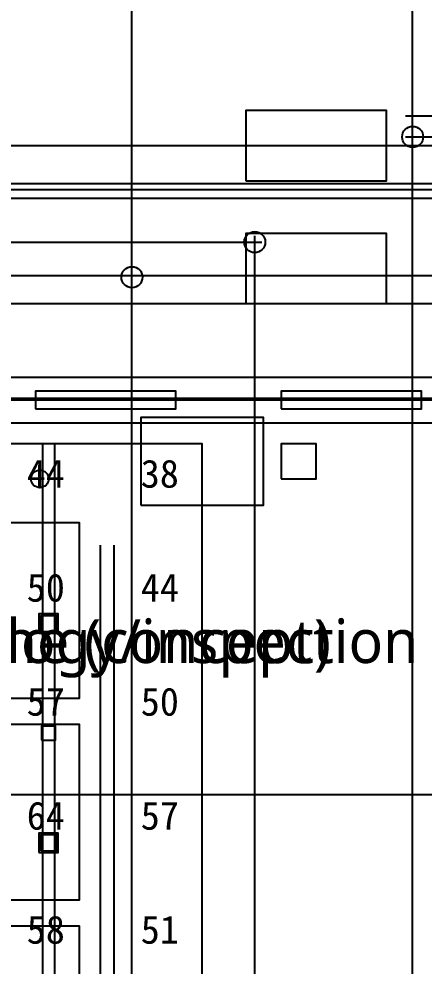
# Model space of a CAD drawing. Header units: metres. Extents: x -1640 to 1560, y -268 to 2338.
# Drawn here: x -67.9 to -44.8, y 1693.2 to 1747.2 of the extents above; entities that cross this region are included whole.
import ezdxf

# ---------------------------------------------------------------- set-up
doc = ezdxf.new("R2010")
doc.units = ezdxf.units.M
for name, color, linetype in [('1F_EHS_EXTINGUISHER_HYDRANT_CABINET_CONCEPT', 1, 'Continuous'), ('1F_ELEC', 6, 'Continuous'), ('1F_STRUCT_COLUMN', 8, 'Continuous'), ('1F_ZONE', 3, 'Continuous'), ('2F_STRUCT_COLUMN', 8, 'Continuous'), ('2F_ZONE', 3, 'Continuous'), ('3F_EHS_EGRESS_DIST_M', 2, 'Continuous'), ('3F_STRUCT_COLUMN', 8, 'Continuous'), ('3F_TEXT', 7, 'Continuous'), ('3F_ZONE', 3, 'Continuous'), ('4F_DCC', 3, 'Continuous'), ('4F_FFU', 1, 'Continuous'), ('4F_STRUCT_PLENUM_TRUSS_CONCEPT', 9, 'Continuous'), ('4F_ZONE', 3, 'Continuous'), ('5F_EHS_EXTINGUISHER_HYDRANT_CABINET_CONCEPT', 1, 'Continuous'), ('5F_ELEC', 6, 'Continuous'), ('5F_STRUCT_COLUMN', 8, 'Continuous'), ('5F_ZONE', 3, 'Continuous'), ('6F_STRUCT_COLUMN', 8, 'Continuous'), ('6F_ZONE', 3, 'Continuous'), ('7F_EHS_EGRESS_DIST_M', 2, 'Continuous'), ('7F_STRUCT_COLUMN', 8, 'Continuous'), ('7F_TEXT', 7, 'Continuous'), ('7F_ZONE', 3, 'Continuous'), ('8F_DCC', 3, 'Continuous'), ('8F_FFU', 1, 'Continuous'), ('8F_STRUCT_PLENUM_TRUSS_CONCEPT', 9, 'Continuous'), ('8F_ZONE', 3, 'Continuous'), ('RF_RSC', 4, 'Continuous'), ('RF_STACK', 2, 'Continuous'), ('UTIL_CHEM_CONCEPT', 6, 'Continuous'), ('UTIL_CHEM_RISER', 6, 'Continuous'), ('UTIL_CHW.R_CONCEPT', 2, 'Continuous'), ('UTIL_CHW.S_CONCEPT', 1, 'Continuous'), ('UTIL_CHW.S_RISER', 1, 'Continuous'), ('UTIL_ELEC.EMERG_CONCEPT', 4, 'Continuous'), ('UTIL_ELEC.MV_CONCEPT', 1, 'Continuous'), ('UTIL_ELEC.UPS_CONCEPT', 3, 'Continuous'), ('UTIL_EXH.HEAT_CONCEPT', 1, 'Continuous'), ('UTIL_EXH.VOC_CONCEPT', 6, 'Continuous'), ('UTIL_GAS.BULK_CONCEPT', 2, 'Continuous'), ('UTIL_GAS.BULK_RISER', 2, 'Continuous'), ('UTIL_GAS.SPEC_CONCEPT', 3, 'Continuous'), ('UTIL_HR_CONCEPT', 5, 'Continuous'), ('UTIL_PCW.R_CONCEPT', 1, 'Continuous'), ('UTIL_PCW.S_CONCEPT', 6, 'Continuous')]:
    doc.layers.add(name, color=color, linetype=linetype)
doc.styles.add('KO', font='malgun.ttf')

msp = doc.modelspace()

# ---------------------------------------------------------------- linework, layer by layer
at = {"layer": '1F_EHS_EXTINGUISHER_HYDRANT_CABINET_CONCEPT'}
msp.add_circle((-66.75, 1721), 0.5, dxfattribs=at)
at = {"layer": '1F_ELEC'}
for points in [[(-55, 1738), (-47, 1738), (-47, 1742), (-55, 1742)], [(-55, 1731), (-47, 1731), (-47, 1735), (-55, 1735)]]:
    msp.add_lwpolyline(points, close=True, dxfattribs=at)
at = {"layer": '1F_STRUCT_COLUMN'}
for points in [[(-66.8, 1712.2), (-65.7, 1712.2), (-65.7, 1713.3), (-66.8, 1713.3)], [(-66.8, 1699.7), (-65.7, 1699.7), (-65.7, 1700.8), (-66.8, 1700.8)]]:
    msp.add_lwpolyline(points, close=True, dxfattribs=at)
at = {"layer": '1F_ZONE'}
msp.add_lwpolyline([(-283, 1569), (-57.5, 1569), (-57.5, 1723), (-283, 1723)], close=True, dxfattribs=at)
at = {"layer": '2F_STRUCT_COLUMN'}
for points in [[(-66.7, 1712.3), (-65.8, 1712.3), (-65.8, 1713.2), (-66.7, 1713.2)], [(-66.7, 1699.8), (-65.8, 1699.8), (-65.8, 1700.7), (-66.7, 1700.7)]]:
    msp.add_lwpolyline(points, close=True, dxfattribs=at)
at = {"layer": '2F_ZONE'}
msp.add_lwpolyline([(-283, 1569), (-57.5, 1569), (-57.5, 1723), (-283, 1723)], close=True, dxfattribs=at)
at = {"layer": '3F_STRUCT_COLUMN'}
msp.add_lwpolyline([(-66.65, 1706.1), (-65.85, 1706.1), (-65.85, 1706.9), (-66.65, 1706.9)], close=True, dxfattribs=at)
at = {"layer": '3F_ZONE'}
msp.add_lwpolyline([(-283, 1569), (-57.5, 1569), (-57.5, 1723), (-283, 1723)], close=True, dxfattribs=at)
at = {"layer": '4F_DCC'}
for points in [[(-67, 1725), (-59, 1725), (-59, 1726), (-67, 1726)], [(-53, 1725), (-45, 1725), (-45, 1726), (-53, 1726)]]:
    msp.add_lwpolyline(points, close=True, dxfattribs=at)
at = {"layer": '4F_FFU'}
for points in [[(-74.5, 1708.5), (-64.5, 1708.5), (-64.5, 1718.5), (-74.5, 1718.5)], [(-74.5, 1697), (-64.5, 1697), (-64.5, 1707), (-74.5, 1707)], [(-74.5, 1685.5), (-64.5, 1685.5), (-64.5, 1695.5), (-74.5, 1695.5)]]:
    msp.add_lwpolyline(points, close=True, dxfattribs=at)
at = {"layer": '4F_STRUCT_PLENUM_TRUSS_CONCEPT'}
msp.add_lwpolyline([(-66.6, 1569), (-65.9, 1569), (-65.9, 1723), (-66.6, 1723)], close=True, dxfattribs=at)
at = {"layer": '4F_ZONE'}
msp.add_lwpolyline([(-283, 1569), (-57.5, 1569), (-57.5, 1723), (-283, 1723)], close=True, dxfattribs=at)
at = {"layer": '5F_EHS_EXTINGUISHER_HYDRANT_CABINET_CONCEPT'}
msp.add_circle((-66.75, 1721), 0.5, dxfattribs=at)
at = {"layer": '5F_ELEC'}
for points in [[(-55, 1738), (-47, 1738), (-47, 1742), (-55, 1742)], [(-55, 1731), (-47, 1731), (-47, 1735), (-55, 1735)]]:
    msp.add_lwpolyline(points, close=True, dxfattribs=at)
at = {"layer": '5F_STRUCT_COLUMN'}
for points in [[(-66.8, 1712.2), (-65.7, 1712.2), (-65.7, 1713.3), (-66.8, 1713.3)], [(-66.8, 1699.7), (-65.7, 1699.7), (-65.7, 1700.8), (-66.8, 1700.8)]]:
    msp.add_lwpolyline(points, close=True, dxfattribs=at)
at = {"layer": '5F_ZONE'}
msp.add_lwpolyline([(-283, 1569), (-57.5, 1569), (-57.5, 1723), (-283, 1723)], close=True, dxfattribs=at)
at = {"layer": '6F_STRUCT_COLUMN'}
for points in [[(-66.7, 1712.3), (-65.8, 1712.3), (-65.8, 1713.2), (-66.7, 1713.2)], [(-66.7, 1699.8), (-65.8, 1699.8), (-65.8, 1700.7), (-66.7, 1700.7)]]:
    msp.add_lwpolyline(points, close=True, dxfattribs=at)
at = {"layer": '6F_ZONE'}
msp.add_lwpolyline([(-283, 1569), (-57.5, 1569), (-57.5, 1723), (-283, 1723)], close=True, dxfattribs=at)
at = {"layer": '7F_STRUCT_COLUMN'}
msp.add_lwpolyline([(-66.65, 1706.1), (-65.85, 1706.1), (-65.85, 1706.9), (-66.65, 1706.9)], close=True, dxfattribs=at)
at = {"layer": '7F_ZONE'}
msp.add_lwpolyline([(-283, 1569), (-57.5, 1569), (-57.5, 1723), (-283, 1723)], close=True, dxfattribs=at)
at = {"layer": '8F_DCC'}
for points in [[(-67, 1725), (-59, 1725), (-59, 1726), (-67, 1726)], [(-53, 1725), (-45, 1725), (-45, 1726), (-53, 1726)]]:
    msp.add_lwpolyline(points, close=True, dxfattribs=at)
at = {"layer": '8F_FFU'}
for points in [[(-74.5, 1708.5), (-64.5, 1708.5), (-64.5, 1718.5), (-74.5, 1718.5)], [(-74.5, 1697), (-64.5, 1697), (-64.5, 1707), (-74.5, 1707)], [(-74.5, 1685.5), (-64.5, 1685.5), (-64.5, 1695.5), (-74.5, 1695.5)]]:
    msp.add_lwpolyline(points, close=True, dxfattribs=at)
at = {"layer": '8F_STRUCT_PLENUM_TRUSS_CONCEPT'}
msp.add_lwpolyline([(-66.6, 1569), (-65.9, 1569), (-65.9, 1723), (-66.6, 1723)], close=True, dxfattribs=at)
at = {"layer": '8F_ZONE'}
msp.add_lwpolyline([(-283, 1569), (-57.5, 1569), (-57.5, 1723), (-283, 1723)], close=True, dxfattribs=at)
at = {"layer": 'RF_RSC'}
msp.add_lwpolyline([(-61, 1719.5), (-54, 1719.5), (-54, 1724.5), (-61, 1724.5)], close=True, dxfattribs=at)
at = {"layer": 'RF_STACK'}
msp.add_lwpolyline([(-53, 1721), (-51, 1721), (-51, 1723), (-53, 1723)], close=True, dxfattribs=at)
at = {"layer": 'UTIL_CHEM_CONCEPT'}
for p, q in [((-61.5, 1732.2), (-61.5, 1847.8)), ((-61.5, 1551.2), (-61.5, 1732.8)), ((-61.5, 1551.2), (-61.5, 1732.8))]:
    msp.add_line(p, q, dxfattribs=at)
at = {"layer": 'UTIL_CHEM_RISER'}
msp.add_circle((-61.5, 1732.5), 0.6, dxfattribs=at)
msp.add_circle((-61.5, 1732.5), 0.6, dxfattribs=at)
at = {"layer": 'UTIL_CHW.R_CONCEPT'}
for p, q in [((-45.9, 1741.7), (-31.1, 1741.7)), ((-45.9, 1741.7), (-31.1, 1741.7)), ((-278.2, 1726.8), (189.8, 1726.8)), ((-278.2, 1726.8), (189.8, 1726.8))]:
    msp.add_line(p, q, dxfattribs=at)
at = {"layer": 'UTIL_CHW.S_CONCEPT'}
for p, q in [((-45.5, 1739.9), (-45.5, 1838.1)), ((-45.5, 1725), (-45.5, 1741)), ((-45.5, 1725), (-45.5, 1741)), ((-45.9, 1740.5), (-31.1, 1740.5)), ((-45.9, 1740.5), (-31.1, 1740.5)), ((-45.5, 1566), (-45.5, 1726)), ((-45.5, 1566), (-45.5, 1726)), ((-279.5, 1725.5), (188.5, 1725.5)), ((-279.5, 1725.5), (188.5, 1725.5))]:
    msp.add_line(p, q, dxfattribs=at)
at = {"layer": 'UTIL_CHW.S_RISER'}
msp.add_circle((-45.5, 1740.5), 0.6, dxfattribs=at)
msp.add_circle((-45.5, 1740.5), 0.6, dxfattribs=at)
at = {"layer": 'UTIL_ELEC.EMERG_CONCEPT'}
for p in [(-287.3, 1740), (-283.3, 1740)]:
    msp.add_line(p, (186.3, 1740), dxfattribs=at)
at = {"layer": 'UTIL_ELEC.MV_CONCEPT'}
for p, q in [((-285.4, 1732.6), (186.4, 1732.6)), ((-285.4, 1732.6), (186.4, 1732.6)), ((-285.4, 1731), (186.4, 1731)), ((-285.4, 1731), (186.4, 1731))]:
    msp.add_line(p, q, dxfattribs=at)
at = {"layer": 'UTIL_ELEC.UPS_CONCEPT'}
msp.add_line((-257.3, 1737), (186.3, 1737), dxfattribs=at)
msp.add_line((-257.3, 1737), (186.3, 1737), dxfattribs=at)
at = {"layer": 'UTIL_EXH.HEAT_CONCEPT'}
for p, q in [((-269.55, 1737.84), (197.55, 1737.84)), ((-281.4, 1725.6), (190.4, 1725.6)), ((-281.4, 1725.6), (190.4, 1725.6))]:
    msp.add_line(p, q, dxfattribs=at)
at = {"layer": 'UTIL_EXH.VOC_CONCEPT'}
for p, q in [((-269.55, 1740), (197.55, 1740)), ((-281.4, 1724.2), (190.4, 1724.2)), ((-281.4, 1724.2), (190.4, 1724.2))]:
    msp.add_line(p, q, dxfattribs=at)
at = {"layer": 'UTIL_GAS.BULK_CONCEPT'}
for p, q in [((-316.4, 1734.5), (-54.1, 1734.5)), ((-54.5, 1645.65), (-54.5, 1734.85)), ((-54.5, 1645.65), (-54.5, 1734.85))]:
    msp.add_line(p, q, dxfattribs=at)
at = {"layer": 'UTIL_GAS.BULK_RISER'}
msp.add_circle((-54.5, 1734.5), 0.6, dxfattribs=at)
at = {"layer": 'UTIL_GAS.SPEC_CONCEPT'}
msp.add_line((-277.3, 1703), (188.3, 1703), dxfattribs=at)
msp.add_line((-277.3, 1703), (188.3, 1703), dxfattribs=at)
at = {"layer": 'UTIL_HR_CONCEPT'}
msp.add_line((-273.35, 1737.5), (-40.15, 1737.5), dxfattribs=at)
msp.add_line((-273.35, 1737.5), (-40.15, 1737.5), dxfattribs=at)
at = {"layer": 'UTIL_PCW.R_CONCEPT'}
msp.add_line((-62.505, 1574.78), (-62.505, 1717.23), dxfattribs=at)
msp.add_line((-62.505, 1574.78), (-62.505, 1717.23), dxfattribs=at)
at = {"layer": 'UTIL_PCW.S_CONCEPT'}
msp.add_line((-63.295, 1574.78), (-63.295, 1717.23), dxfattribs=at)
msp.add_line((-63.295, 1574.78), (-63.295, 1717.23), dxfattribs=at)

# ---------------------------------------------------------------- texts
at = {"layer": '3F_EHS_EGRESS_DIST_M'}
for s, p in [('44', (-67.5, 1720.5)), ('38', (-61, 1720.5)), ('50', (-67.5, 1714)), ('44', (-61, 1714)), ('50', (-61, 1707.5)), ('57', (-67.5, 1707.5)), ('64', (-67.5, 1701)), ('57', (-61, 1701)), ('58', (-67.5, 1694.5)), ('51', (-61, 1694.5))]:
    msp.add_text(s, height=1.6, dxfattribs=at).set_placement(p)
at = {"layer": '3F_TEXT', "style": 'KO'}
for s, p in [('Ion implant zone (concept)', (-90.95, 1710.5)), ('Metrology/inspection zone (concept)', (-77.95, 1710.5))]:
    msp.add_text(s, height=2.5, dxfattribs=at).set_placement(p)
at = {"layer": '7F_EHS_EGRESS_DIST_M'}
for s, p in [('44', (-67.5, 1720.5)), ('38', (-61, 1720.5)), ('50', (-67.5, 1714)), ('44', (-61, 1714)), ('50', (-61, 1707.5)), ('57', (-67.5, 1707.5)), ('64', (-67.5, 1701)), ('57', (-61, 1701)), ('58', (-67.5, 1694.5)), ('51', (-61, 1694.5))]:
    msp.add_text(s, height=1.6, dxfattribs=at).set_placement(p)
at = {"layer": '7F_TEXT', "style": 'KO'}
for s, p in [('Ion implant zone (concept)', (-90.95, 1710.5)), ('Metrology/inspection zone (concept)', (-77.95, 1710.5))]:
    msp.add_text(s, height=2.5, dxfattribs=at).set_placement(p)

doc.saveas('drawing.dxf')
